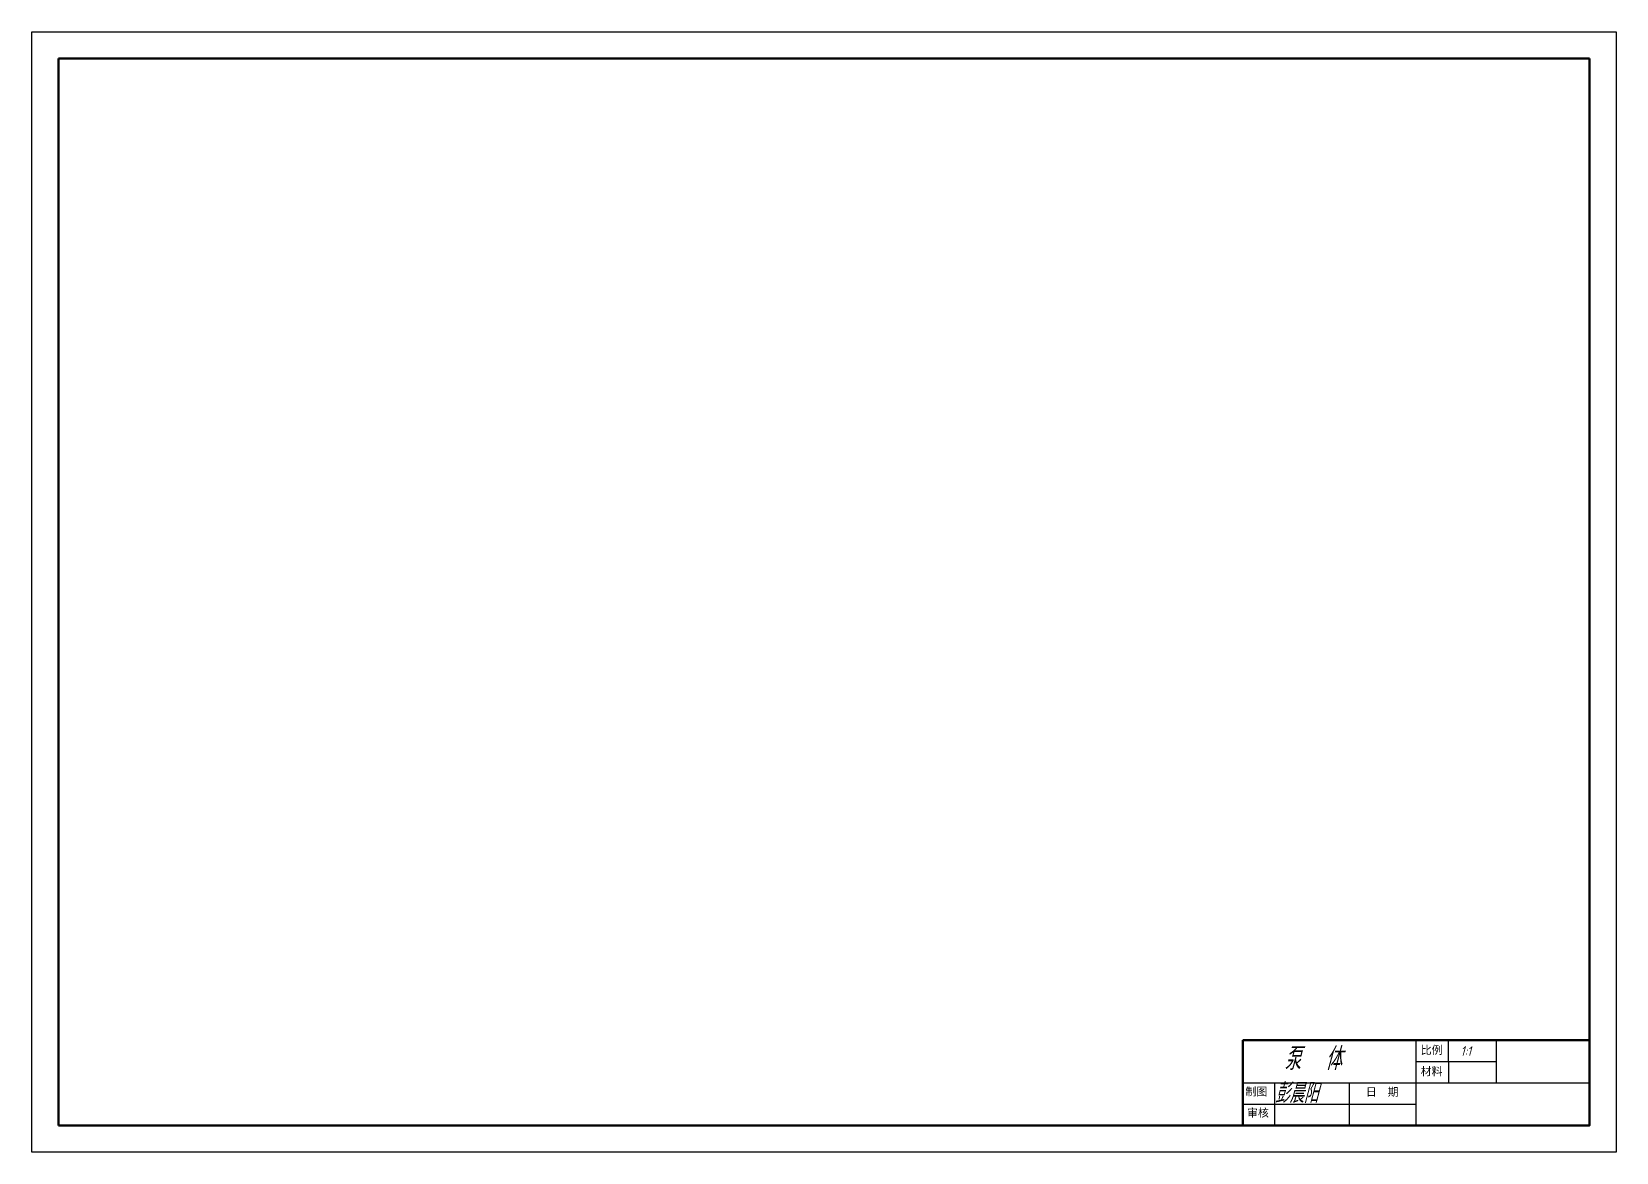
# Model space of a CAD drawing. Header units: millimetres. Extents: x 96 to 4157, y -1988 to 195.
# Drawn here: x 3563 to 4157, y -1988 to -1568 of the extents above; entities that cross this region are included whole.
import ezdxf

# ---------------------------------------------------------------- set-up
doc = ezdxf.new("R2010")
doc.units = ezdxf.units.MM
doc.header["$LTSCALE"] = 1.5
doc.layers.add('粗实线', color=7, linetype='Continuous', lineweight=50)
doc.layers.add('细线', color=7, linetype='Continuous', lineweight=25)
doc.styles.get("Standard").update_dxf_attribs({"font": 'gbeitc.shx', "bigfont": 'gbcbig.shx'})
doc.styles.add('宋体', font='gbeitc.shx', dxfattribs={"bigfont": 'gbcbig.shx'})

msp = doc.modelspace()

# ---------------------------------------------------------------- linework, layer by layer
at = {"lineweight": 50}
for p, q in [((4082.027, -1945.98), (4147.027, -1945.98)), ((4147.027, -1977.98), (4147.027, -1945.98)), ((4017.027, -1977.98), (4017.027, -1961.98)), ((4017.027, -1977.98), (4147.027, -1977.98))]:
    msp.add_line(p, q, dxfattribs=at)
for p, q in [((3737.027, -1987.98), (3737.027, -1987.98)), ((4157.027, -1987.98), (4157.027, -1987.98))]:
    msp.add_line(p, q)
at = {"layer": '粗实线'}
for p, q in [((3573.027, -1977.98), (3573.027, -1577.98)), ((3573.027, -1577.98), (4147.027, -1577.98)), ((4147.027, -1577.98), (4147.027, -1977.98)), ((4147.027, -1977.98), (3573.027, -1977.98))]:
    msp.add_line(p, q, dxfattribs=at)
at = {"layer": '粗实线', "color": 0, "lineweight": 50}
msp.add_line((4147.027, -1839.48), (4147.027, -1945.98), dxfattribs=at)
at = {"layer": '粗实线', "ltscale": 11}
for p in [(4082.027, -1945.98), (4017.027, -1961.98)]:
    msp.add_line(p, (4017.027, -1945.98), dxfattribs=at)
at = {"layer": '细线'}
for p, q in [((3563.027, -1987.98), (3563.027, -1567.98)), ((3563.027, -1567.98), (4157.027, -1567.98)), ((4157.027, -1567.98), (4157.027, -1977.98)), ((4157.027, -1977.98), (4157.027, -1987.98)), ((4157.027, -1987.98), (3563.027, -1987.98))]:
    msp.add_line(p, q, dxfattribs=at)
at = {"layer": '细线', "ltscale": 11}
for p, q in [((4082.027, -1977.98), (4082.027, -1945.98)), ((4094.042, -1945.98), (4094.075, -1961.98)), ((4112.027, -1945.98), (4112.027, -1961.98)), ((4082.027, -1953.98), (4112.027, -1953.98)), ((4017.027, -1961.98), (4147.027, -1961.98)), ((4029.027, -1977.98), (4029.027, -1961.98)), ((4057.027, -1977.98), (4057.027, -1961.98)), ((4017.027, -1969.98), (4082.027, -1969.98))]:
    msp.add_line(p, q, dxfattribs=at)
at = {"layer": '细线', "color": 0, "lineweight": 25}
msp.add_line((4147.027, -1977.98), (4017.027, -1977.98), dxfattribs=at)
msp.add_point((4147.027, -1977.98), dxfattribs=at)
msp.add_point((4147.027, -1977.98), dxfattribs=at)
msp.add_point((4147.027, -1977.98), dxfattribs=at)

# ---------------------------------------------------------------- texts
at = {"layer": '粗实线', "attachment_point": 1, "style": '宋体'}
for s, width, insert, char_height in [('泵  体', 65, (4032.531, -1948.661), 8.5), ('1:1', 17.98493, (4098.676, -1948.264), 3.5)]:
    msp.add_mtext_dynamic_manual_height_columns(s, width=width, gutter_width=12.5, heights=[0], dxfattribs=dict(at, insert=insert, char_height=char_height))
at = {"layer": '粗实线', "insert": (4029.027, -1961.98), "char_height": 7.4916, "attachment_point": 1}
msp.add_mtext_dynamic_manual_height_columns('彭晨阳', width=83.90591, gutter_width=37.458, heights=[0], dxfattribs=at)
at = {"layer": '细线', "ltscale": 11, "char_height": 3, "attachment_point": 1, "style": '宋体'}
for s, width, insert in [('{\\fSimSun|b0|i0|c134|p2;比例}', 12.03161, (4083.728, -1948.168)), ('{\\fSimSun|b0|i0|c134|p2;材料}', 12.04815, (4083.675, -1956.121)), ('{\\fSimSun|b0|i0|c134|p2;制图}', 12, (4018.028, -1963.732)), ('{\\fSimSun|b0|i0|c134|p2;日  期}', 25, (4063.161, -1963.857)), ('{\\fSimSun|b0|i0|c134|p2;审核}', 12, (4018.592, -1971.67))]:
    msp.add_mtext_dynamic_manual_height_columns(s, width=width, gutter_width=12.5, heights=[0], dxfattribs=dict(at, insert=insert))

doc.saveas('drawing.dxf')
